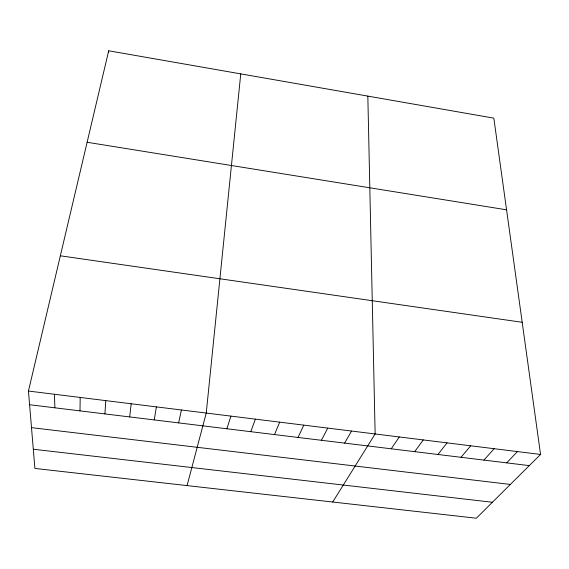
<?xml version="1.0" encoding="UTF-8"?>
<svg xmlns="http://www.w3.org/2000/svg" width="569" height="569" viewBox="0 0 569 569"><rect width="100%" height="100%" fill="white"/><g stroke="black" fill="none" stroke-linecap="round" stroke-linejoin="round"><path stroke-width="0.85" d="M79.994 410.868L80.193 397.454M108.622 52.476L108.693 50.783L493.828 118.146L540.55 454.446L476.338 518.217L34.901 468.443L28.45 391.045L108.693 50.783M104.924 413.905L105.777 400.619M240.758 73.885L206.241 413.058L187.073 485.599M129.675 416.921L131.176 403.762M154.249 419.915L156.383 406.885M178.638 422.888L181.404 409.986M226.91 428.77L230.893 416.11M250.787 431.679L255.374 419.14M274.5 434.567L279.678 422.148M298.042 437.44L303.796 425.135M321.421 440.285L327.751 428.101M344.629 443.116L351.528 431.046M332.701 502.022L375.142 433.969L367.83 96.104M391.266 448.799L399.289 436.956M414.68 451.651L423.265 439.929M437.931 454.482L447.063 442.874M461.018 457.298L470.691 445.797M483.942 460.093L494.141 448.699M506.702 462.867L517.427 451.587M33.301 449.233L492.405 502.263M31.501 427.653L510.35 484.439M29.588 404.73L529.305 465.62M28.45 391.045L540.55 454.446M60.342 255.801L522.193 322.296M87.121 142.271L506.566 209.819M54.418 394.26L54.887 407.809"/></g></svg>
